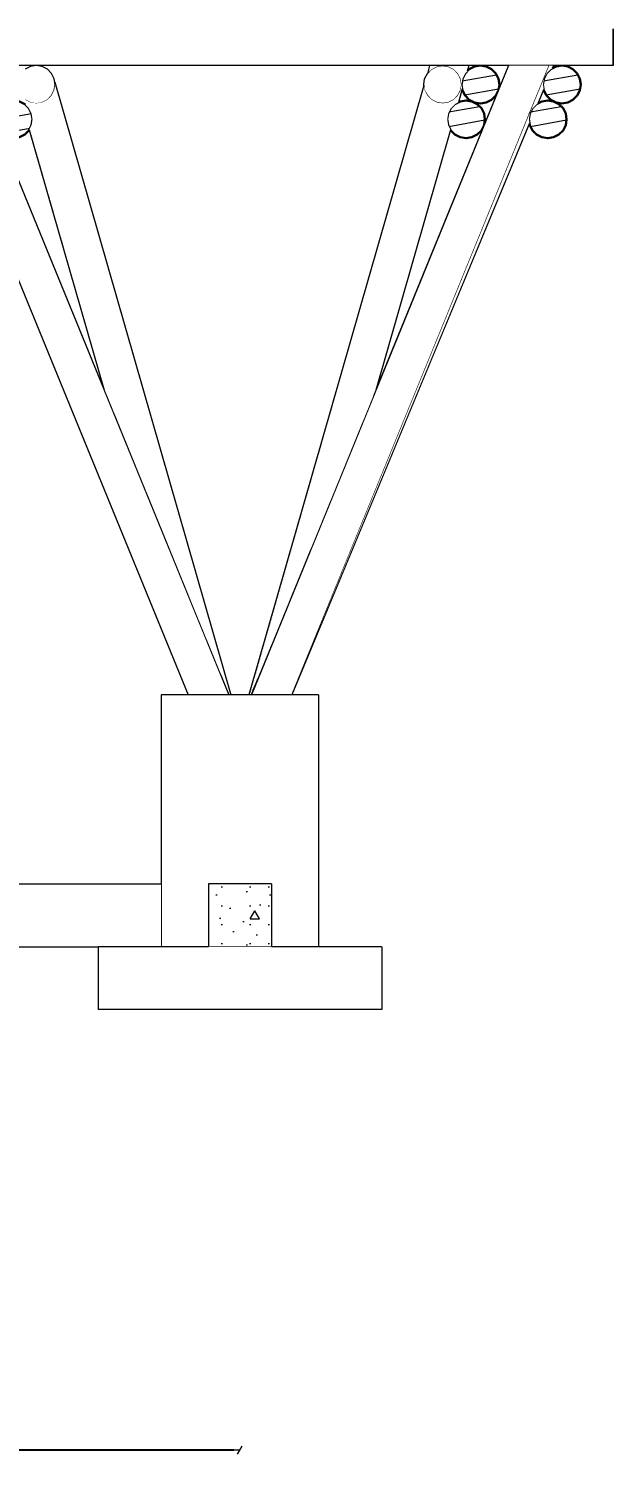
# Model space of a CAD drawing. Header units: millimetres. Extents: x -71878 to 121433, y -67383 to 83273.
# Drawn here: x 14729 to 16584, y -67280 to -62705 of the extents above; entities that cross this region are included whole.
import ezdxf

# ---------------------------------------------------------------- set-up
doc = ezdxf.new("R2010")
doc.units = ezdxf.units.MM
doc.header["$MEASUREMENT"] = 0
doc.set_wipeout_variables(frame=1)
doc.linetypes.add('Wipeout_Contour', pattern=[1000, 0, -1000])
for name, color, linetype, lineweight in [('ACOTACIONES', 7, 'Continuous', 9), ('VIGAS DE CIMENTACION_Pluma_Nº__21', 7, 'Continuous', 5), ('Vigas_Pluma_Nº__81', 7, 'Continuous', 30)]:
    doc.layers.add(name, color=color, linetype=linetype, lineweight=lineweight)
for name, color, linetype in [('COLUMNAS', 7, 'Continuous'), ('Losas', 7, 'Continuous'), ('Vigas', 7, 'Continuous'), ('VIGAS DE CIMENTACION', 7, 'Continuous')]:
    doc.layers.add(name, color=color, linetype=linetype)
for name, color, linetype, lineweight, true_color in [('COLUMNAS_Pluma_Nº__23', 7, 'Continuous', 5, 0x646464), ('Losas_Pluma_Nº__23', 7, 'Continuous', 5, 0x646464), ('VIGAS DE CIMENTACION_Pluma_Nº__23', 7, 'Continuous', 5, 0x646464), ('Vigas_Pluma_Nº__23', 7, 'Continuous', 5, 0x646464)]:
    doc.layers.add(name, color=color, linetype=linetype, lineweight=lineweight, true_color=true_color)
doc.styles.add('Estilo_Generado_2', font='Arial.ttf')
doc.dimstyles.new('Estilo_Generado__1', dxfattribs={"dimtxt": 87.5, "dimasz": 19, "dimexe": 0.18, "dimexo": 0, "dimgap": 0.09, "dimtad": 0, "dimlfac": 0.001, "dimzin": 0, "dimdsep": 46, "dimtxsty": 'Estilo_Generado_2', "dimblk": 'ARROWHEAD_2', "dimblk1": 'ARROWHEAD_2', "dimblk2": 'ARROWHEAD_2', "dimcen": 0.09, "dimse1": 1, "dimse2": 1, "dimclrd": 7, "dimclre": 7, "dimclrt": 7, "dimadec": 0, "dimazin": 0, "dimtfac": 1, "dimtmove": 0, "dimatfit": 3, "dimfxl": 1, "dimtolj": 1, "dimtzin": 0, "dimarcsym": 0})
pattern_1 = [(10, (-22368.785, -65222.404), (-7.81417, 44.31635), [])]

# ---------------------------------------------------------------- blocks, each defined once
blk = doc.blocks.new('ARROWHEAD_2')
at = {"color": 0, "linetype": 'Continuous', "lineweight": 0}
for p, q in [((0, 0), (-1, 0)), ((-0.38, -0.66), (0.38, 0.66))]:
    blk.add_line(p, q, dxfattribs=at)
blk = doc.blocks.new('*D1081')
at = {"layer": 'ACOTACIONES', "color": 7, "linetype": 'Continuous', "lineweight": -2, "transparency": 16777216}
for p, q in [((9975.2, -67222.4), (12577.1, -67222.4)), ((15380.2, -67222.4), (12802.9, -67222.4))]:
    blk.add_line(p, q, dxfattribs=at)
at = {"layer": 'Defpoints', "color": 0, "linetype": 'Continuous', "transparency": 16777216}
for p in [(9956.2, -67222.4), (15399.2, -67222.4), (15399.2, -67222.4)]:
    blk.add_point(p, dxfattribs=at)
at = {"layer": 'ACOTACIONES', "color": 7, "linetype": 'Continuous', "lineweight": -2, "transparency": 16777216, "xscale": 19, "yscale": 19, "zscale": 19, "rotation": 180}
blk.add_blockref('ARROWHEAD_2', (9956.2, -67222.4), dxfattribs=at)
at = {"layer": 'ACOTACIONES', "color": 7, "linetype": 'Continuous', "lineweight": -2, "transparency": 16777216, "xscale": 19, "yscale": 19, "zscale": 19}
blk.add_blockref('ARROWHEAD_2', (15399.2, -67222.4), dxfattribs=at)
at = {"layer": 'ACOTACIONES', "color": 7, "linetype": 'Continuous', "transparency": 16777216, "insert": (12690, -67222.4), "char_height": 87.5, "attachment_point": 5, "style": 'Estilo_Generado_2'}
blk.add_mtext('\\A1;5.44', dxfattribs=at)

msp = doc.modelspace()

# ---------------------------------------------------------------- hatches: boundary and pattern name
at = {"layer": 'Vigas', "linetype": 'Continuous', "lineweight": 0, "true_color": 0xffffff}
h = msp.add_hatch(dxfattribs=at)
h.set_pattern_fill('WOOD_0001', style=0, pattern_type=2)
h.set_pattern_definition(pattern_1)
h.paths.add_polyline_path([(16102.717, -62882.404), (16105.653, -62900.945), (16114.176, -62917.671), (16127.45, -62930.945), (16144.176, -62939.468), (16162.717, -62942.404), (16181.258, -62939.468), (16197.984, -62930.945), (16211.258, -62917.671), (16219.78, -62900.945), (16222.717, -62882.404), (16219.78, -62863.863), (16211.258, -62847.137), (16197.984, -62833.863), (16181.258, -62825.341), (16162.717, -62822.404), (16144.176, -62825.341), (16127.45, -62833.863), (16114.176, -62847.137), (16105.653, -62863.863)])
h = msp.add_hatch(dxfattribs=at)
h.set_pattern_fill('WOOD_0001', style=0, pattern_type=2)
h.set_pattern_definition(pattern_1)
h.paths.add_polyline_path([(16361.166, -62882.404), (16364.102, -62900.945), (16372.625, -62917.671), (16385.899, -62930.945), (16402.625, -62939.468), (16421.166, -62942.404), (16439.707, -62939.468), (16456.433, -62930.945), (16469.707, -62917.671), (16478.229, -62900.945), (16481.166, -62882.404), (16478.229, -62863.863), (16469.707, -62847.137), (16456.433, -62833.863), (16439.707, -62825.341), (16421.166, -62822.404), (16402.625, -62825.341), (16385.899, -62833.863), (16372.625, -62847.137), (16364.102, -62863.863)])
h = msp.add_hatch(dxfattribs=at)
h.set_pattern_fill('WOOD_0001', style=0, pattern_type=2)
h.set_pattern_definition(pattern_1)
h.paths.add_polyline_path([(14621.013, -62993.223), (14623.949, -63011.764), (14632.472, -63028.49), (14645.745, -63041.764), (14662.472, -63050.286), (14681.013, -63053.223), (14699.554, -63050.286), (14716.28, -63041.764), (14729.554, -63028.49), (14738.076, -63011.764), (14741.013, -62993.223), (14738.076, -62974.682), (14729.554, -62957.956), (14716.28, -62944.682), (14699.554, -62936.16), (14681.013, -62933.223), (14662.472, -62936.16), (14645.745, -62944.682), (14632.472, -62957.956), (14623.949, -62974.682)])
h = msp.add_hatch(dxfattribs=at)
h.set_pattern_fill('WOOD_0001', style=0, pattern_type=2)
h.set_pattern_definition(pattern_1)
h.paths.add_polyline_path([(16177.168, -62993.127), (16174.231, -62974.586), (16165.709, -62957.86), (16152.435, -62944.586), (16135.709, -62936.064), (16117.168, -62933.127), (16098.627, -62936.064), (16081.901, -62944.586), (16068.627, -62957.86), (16060.104, -62974.586), (16057.168, -62993.127), (16060.104, -63011.668), (16068.627, -63028.394), (16081.901, -63041.668), (16098.627, -63050.191), (16117.168, -63053.127), (16135.709, -63050.191), (16152.435, -63041.668), (16165.709, -63028.394), (16174.231, -63011.668)])

# ---------------------------------------------------------------- linework, layer by layer
at = {"layer": 'Vigas_Pluma_Nº__81', "linetype": 'Continuous', "flags": 128}
for points in [[(16105.653, -62900.945), (16114.176, -62917.671), (16127.45, -62930.945), (16144.176, -62939.468), (16162.717, -62942.404), (16181.258, -62939.468), (16197.984, -62930.945), (16211.258, -62917.671), (16219.78, -62900.945), (16222.717, -62882.404), (16219.78, -62863.863), (16211.258, -62847.137), (16197.984, -62833.863), (16181.258, -62825.341), (16162.717, -62822.404), (16144.176, -62825.341), (16127.45, -62833.863), (16114.176, -62847.137), (16105.653, -62863.863), (16102.717, -62882.404)], [(16364.102, -62900.945), (16372.625, -62917.671), (16385.899, -62930.945), (16402.625, -62939.468), (16421.166, -62942.404), (16439.707, -62939.468), (16456.433, -62930.945), (16469.707, -62917.671), (16478.229, -62900.945), (16481.166, -62882.404), (16478.229, -62863.863), (16469.707, -62847.137), (16456.433, -62833.863), (16439.707, -62825.341), (16421.166, -62822.404), (16402.625, -62825.341), (16385.899, -62833.863), (16372.625, -62847.137), (16364.102, -62863.863), (16361.166, -62882.404)], [(14623.949, -63011.764), (14632.472, -63028.49), (14645.745, -63041.764), (14662.472, -63050.286), (14681.013, -63053.223), (14699.554, -63050.286), (14716.28, -63041.764), (14729.554, -63028.49), (14738.076, -63011.764), (14741.013, -62993.223), (14738.076, -62974.682), (14729.554, -62957.956), (14716.28, -62944.682), (14699.554, -62936.16), (14681.013, -62933.223), (14662.472, -62936.16), (14645.745, -62944.682), (14632.472, -62957.956), (14623.949, -62974.682), (14621.013, -62993.223)], [(16057.168, -62993.127), (16060.104, -63011.668), (16068.627, -63028.394), (16081.901, -63041.668), (16098.627, -63050.191), (16117.168, -63053.127), (16135.709, -63050.191), (16152.435, -63041.668), (16165.709, -63028.394), (16174.231, -63011.668), (16177.168, -62993.127), (16174.231, -62974.586), (16165.709, -62957.86), (16152.435, -62944.586), (16135.709, -62936.064), (16117.168, -62933.127), (16098.627, -62936.064), (16081.901, -62944.586), (16068.627, -62957.86), (16060.104, -62974.586)]]:
    msp.add_lwpolyline(points, close=True, dxfattribs=at)

# ---------------------------------------------------------------- dimensions: what is measured, and where the dimension line sits
at = {"layer": 'ACOTACIONES', "linetype": 'Continuous'}
dim = msp.add_linear_dim(base=(15399.206, -67222.404), p1=(9956.185, -67222.404), p2=(15399.206, -67222.404), dimstyle='Estilo_Generado__1', dxfattribs=at)
dim.commit()
dim.dimension.update_dxf_attribs({"geometry": '*D1081', "text_midpoint": (12690.032, -67222.404), "dimtype": 160})

# ---------------------------------------------------------------- wipeouts: each hides what was drawn before it
at = {"color": 254, "linetype": 'Wipeout_Contour', "lineweight": 0, "ltscale": 156128.609597}
msp.add_wipeout([(16584.026, -62727.137), (16584.026, -62743.863), (16584.094, -62743.863), (16584.094, -62727.137)], dxfattribs=at).dxf.layer = 'Vigas'

# ---------------------------------------------------------------- next in the draw order: wipeouts: each hides what was drawn before it
at = {"color": 254, "linetype": 'Wipeout_Contour', "lineweight": 0, "ltscale": 153432.697032}
msp.add_wipeout([(15820.152, -63878.925), (15830.394, -63853.86), (16067.645, -63026.467), (16065.69, -63022.631)], dxfattribs=at).dxf.layer = 'COLUMNAS'
at = {"color": 254, "linetype": 'Wipeout_Contour', "lineweight": 0, "ltscale": 156132.442612}
msp.add_wipeout([(16584.026, -62713.863), (16584.026, -62727.137), (16584.094, -62727.137), (16584.094, -62713.863)], dxfattribs=at).dxf.layer = 'Vigas'
at = {"color": 254, "linetype": 'Wipeout_Contour', "lineweight": 0, "ltscale": 818182.584401}
msp.add_wipeout([(14695.695, -62863.863), (14694.227, -62873.134), (14695.695, -62882.404), (14694.227, -62891.675), (14695.695, -62900.945), (14704.217, -62917.671), (14717.491, -62930.945), (14734.217, -62939.468), (14752.758, -62942.404), (14771.299, -62939.468), (14788.025, -62930.945), (14801.299, -62917.671), (14809.822, -62900.945), (14812.758, -62882.404), (14809.822, -62863.863), (14801.299, -62847.137), (14788.025, -62833.863), (14771.299, -62825.341), (14752.758, -62822.404), (14734.217, -62825.341), (14717.491, -62833.863), (14704.217, -62847.137)], dxfattribs=at).dxf.layer = 'Vigas'
at = {"color": 254, "linetype": 'Wipeout_Contour', "lineweight": 0, "ltscale": 769654.698132}
msp.add_wipeout([(15994.176, -62847.137), (15985.653, -62863.863), (15982.717, -62882.404), (15985.653, -62900.945), (15994.176, -62917.671), (16007.45, -62930.945), (16024.176, -62939.468), (16042.717, -62942.404), (16061.258, -62939.468), (16077.984, -62930.945), (16091.258, -62917.671), (16099.78, -62900.945), (16102.717, -62882.404), (16099.78, -62863.863), (16091.258, -62847.137), (16077.984, -62833.863), (16061.258, -62825.341), (16042.717, -62822.404), (16024.176, -62825.341), (16007.45, -62833.863)], dxfattribs=at).dxf.layer = 'Vigas'

# ---------------------------------------------------------------- next in the draw order: linework, layer by layer
at = {"layer": 'Vigas_Pluma_Nº__23', "linetype": 'Continuous'}
for p, q in [((14734.217, -62825.341), (14717.491, -62833.863)), ((14752.758, -62822.404), (14734.217, -62825.341)), ((14771.299, -62825.341), (14752.758, -62822.404)), ((14788.025, -62833.863), (14771.299, -62825.341)), ((14801.299, -62847.137), (14788.025, -62833.863)), ((14809.822, -62863.863), (14801.299, -62847.137)), ((15985.653, -62863.863), (15994.176, -62847.137)), ((15994.176, -62847.137), (16007.45, -62833.863)), ((16007.45, -62833.863), (16024.176, -62825.341)), ((16024.176, -62825.341), (16042.717, -62822.404)), ((16042.717, -62822.404), (16061.258, -62825.341)), ((16061.258, -62825.341), (16077.984, -62833.863)), ((16077.984, -62833.863), (16091.258, -62847.137)), ((16091.258, -62847.137), (16099.78, -62863.863)), ((14812.758, -62882.404), (14809.822, -62863.863)), ((14809.822, -62900.945), (14812.758, -62882.404)), ((15982.717, -62882.404), (15985.653, -62863.863)), ((15985.653, -62900.945), (15982.717, -62882.404)), ((16099.78, -62863.863), (16102.717, -62882.404)), ((16102.717, -62882.404), (16099.78, -62900.945)), ((14717.491, -62930.945), (14734.217, -62939.468)), ((14734.217, -62939.468), (14752.758, -62942.404)), ((14752.758, -62942.404), (14771.299, -62939.468)), ((14771.299, -62939.468), (14788.025, -62930.945)), ((14788.025, -62930.945), (14801.299, -62917.671)), ((14801.299, -62917.671), (14809.822, -62900.945)), ((15994.176, -62917.671), (15985.653, -62900.945)), ((16007.45, -62930.945), (15994.176, -62917.671)), ((16024.176, -62939.468), (16007.45, -62930.945)), ((16042.717, -62942.404), (16024.176, -62939.468)), ((16061.258, -62939.468), (16042.717, -62942.404)), ((16077.984, -62930.945), (16061.258, -62939.468)), ((16091.258, -62917.671), (16077.984, -62930.945)), ((16099.78, -62900.945), (16091.258, -62917.671))]:
    msp.add_line(p, q, dxfattribs=at)

# ---------------------------------------------------------------- next in the draw order: wipeouts: each hides what was drawn before it
at = {"color": 254, "linetype": 'Wipeout_Contour', "lineweight": 0, "ltscale": 191874.587928}
msp.add_wipeout([(16060.056, -63011.361), (15790.428, -63951.667), (15820.152, -63878.925), (16065.69, -63022.631), (16060.104, -63011.668)], dxfattribs=at).dxf.layer = 'COLUMNAS'
at = {"color": 254, "linetype": 'Wipeout_Contour', "lineweight": 0, "ltscale": 156135.241499}
msp.add_wipeout([(16584.026, -62705.341), (16584.026, -62713.863), (16584.094, -62713.863), (16584.094, -62705.341)], dxfattribs=at).dxf.layer = 'Vigas'
at = {"color": 254, "linetype": 'Wipeout_Contour', "lineweight": 0, "ltscale": 156124.132244}
msp.add_wipeout([(16584.026, -62743.863), (16584.026, -62762.404), (16584.094, -62762.404), (16584.094, -62743.863)], dxfattribs=at).dxf.layer = 'Vigas'

# ---------------------------------------------------------------- next in the draw order: linework, layer by layer
at = {"layer": 'Vigas_Pluma_Nº__23', "linetype": 'Continuous'}
for p, q in [((16584.094, -62705.341), (16584.094, -62713.863)), ((16584.094, -62713.863), (16584.094, -62727.137))]:
    msp.add_line(p, q, dxfattribs=at)

# ---------------------------------------------------------------- next in the draw order: wipeouts: each hides what was drawn before it
at = {"color": 254, "linetype": 'Wipeout_Contour', "lineweight": 0, "ltscale": 154258.59092}
msp.add_wipeout([(16123.104, -62822.404), (16116.75, -62844.563), (16121.033, -62840.28), (16126.159, -62822.404)], dxfattribs=at).dxf.layer = 'COLUMNAS'
at = {"color": 254, "linetype": 'Wipeout_Contour', "lineweight": 0, "ltscale": 154141.829579}
msp.add_wipeout([(16103.849, -62889.554), (16089.124, -62940.906), (16092.702, -62939.083), (16104.936, -62896.417)], dxfattribs=at).dxf.layer = 'COLUMNAS'
at = {"color": 254, "linetype": 'Wipeout_Contour', "lineweight": 0, "ltscale": 186815.848637}
msp.add_wipeout([(14768.371, -62939.932), (15177.284, -64365.982), (15241.951, -64524.237), (14785.458, -62932.254), (14771.299, -62939.468)], dxfattribs=at).dxf.layer = 'COLUMNAS'
at = {"color": 254, "linetype": 'Wipeout_Contour', "lineweight": 0, "ltscale": 156119.457852}
msp.add_wipeout([(16584.026, -62780.945), (16584.094, -62780.945), (16584.094, -62762.404), (16584.026, -62762.404)], dxfattribs=at).dxf.layer = 'Vigas'

# ---------------------------------------------------------------- next in the draw order: linework, layer by layer
at = {"layer": 'Vigas_Pluma_Nº__23', "linetype": 'Continuous'}
msp.add_line((16584.094, -62727.137), (16584.094, -62743.863), dxfattribs=at)

# ---------------------------------------------------------------- next in the draw order: wipeouts: each hides what was drawn before it
at = {"color": 254, "linetype": 'Wipeout_Contour', "lineweight": 0, "ltscale": 308233.623617}
msp.add_wipeout([(16085.177, -62923.752), (16078.119, -62948.368), (16081.901, -62944.586), (16089.124, -62940.906), (16103.849, -62889.554), (16102.717, -62882.404), (16099.78, -62900.945), (16091.258, -62917.671)], dxfattribs=at).dxf.layer = 'COLUMNAS'
at = {"color": 254, "linetype": 'Wipeout_Contour', "lineweight": 0, "ltscale": 186638.755125}
msp.add_wipeout([(14752.758, -62942.404), (14749.651, -62941.912), (15112.617, -64207.728), (15177.284, -64365.982), (14768.371, -62939.932)], dxfattribs=at).dxf.layer = 'COLUMNAS'
at = {"color": 254, "linetype": 'Wipeout_Contour', "lineweight": 0, "ltscale": 156115.043983}
msp.add_wipeout([(16584.026, -62797.672), (16584.094, -62797.671), (16584.094, -62780.945), (16584.026, -62780.945)], dxfattribs=at).dxf.layer = 'Vigas'

# ---------------------------------------------------------------- next in the draw order: linework, layer by layer
at = {"layer": 'Vigas_Pluma_Nº__23', "linetype": 'Continuous'}
msp.add_line((16584.094, -62743.863), (16584.094, -62762.404), dxfattribs=at)

# ---------------------------------------------------------------- next in the draw order: wipeouts: each hides what was drawn before it
at = {"color": 254, "linetype": 'Wipeout_Contour', "lineweight": 0, "ltscale": 269870.446007}
msp.add_wipeout([(16114.238, -62822.404), (16100.695, -62869.637), (16102.717, -62882.404), (16105.653, -62863.863), (16114.176, -62847.137), (16116.75, -62844.563), (16123.104, -62822.404)], dxfattribs=at).dxf.layer = 'COLUMNAS'
at = {"color": 254, "linetype": 'Wipeout_Contour', "lineweight": 0, "ltscale": 186982.461605}
msp.add_wipeout([(14788.025, -62930.945), (14785.458, -62932.254), (15241.951, -64524.236), (15300.288, -64667), (14799.261, -62919.71)], dxfattribs=at).dxf.layer = 'COLUMNAS'
at = {"color": 254, "linetype": 'Wipeout_Contour', "lineweight": 0, "ltscale": 384346.09174}
msp.add_wipeout([(16067.821, -62936.124), (15744.131, -64064.964), (15790.427, -63951.667), (16060.056, -63011.361), (16057.168, -62993.127), (16060.104, -62974.586), (16068.627, -62957.86), (16078.119, -62948.368), (16085.177, -62923.752), (16077.984, -62930.945)], dxfattribs=at).dxf.layer = 'COLUMNAS'
at = {"color": 254, "linetype": 'Wipeout_Contour', "lineweight": 0, "ltscale": 156111.313683}
msp.add_wipeout([(16584.026, -62797.671), (16584.026, -62810.945), (16584.094, -62810.945), (16584.094, -62797.671)], dxfattribs=at).dxf.layer = 'Vigas'

# ---------------------------------------------------------------- next in the draw order: linework, layer by layer
at = {"layer": 'COLUMNAS_Pluma_Nº__23', "linetype": 'Continuous'}
msp.add_line((16104.936, -62896.417), (16092.702, -62939.083), dxfattribs=at)
at = {"layer": 'Vigas_Pluma_Nº__23', "linetype": 'Continuous'}
msp.add_line((16584.094, -62762.404), (16584.094, -62780.945), dxfattribs=at)

# ---------------------------------------------------------------- next in the draw order: wipeouts: each hides what was drawn before it
at = {"color": 254, "linetype": 'Wipeout_Contour', "lineweight": 0, "ltscale": 192718.874819}
msp.add_wipeout([(16100.429, -62822.404), (16092.588, -62849.749), (16099.78, -62863.863), (16100.695, -62869.637), (16114.238, -62822.404)], dxfattribs=at).dxf.layer = 'COLUMNAS'
at = {"color": 254, "linetype": 'Wipeout_Contour', "lineweight": 0, "ltscale": 186468.469219}
msp.add_wipeout([(14731.093, -62937.876), (15054.281, -64064.965), (15112.618, -64207.728), (14749.651, -62941.912), (14734.217, -62939.468)], dxfattribs=at).dxf.layer = 'COLUMNAS'
at = {"color": 254, "linetype": 'Wipeout_Contour', "lineweight": 0, "ltscale": 191685.714774}
msp.add_wipeout([(16048.901, -62941.425), (15685.794, -64207.728), (15744.131, -64064.964), (16067.821, -62936.124), (16061.258, -62939.468)], dxfattribs=at).dxf.layer = 'COLUMNAS'
at = {"color": 254, "linetype": 'Wipeout_Contour', "lineweight": 0, "ltscale": 156108.617505}
msp.add_wipeout([(16584.094, -62810.945), (16584.026, -62810.946), (16584.026, -62819.468), (16584.094, -62819.468)], dxfattribs=at).dxf.layer = 'Vigas'

# ---------------------------------------------------------------- next in the draw order: wipeouts: each hides what was drawn before it
at = {"color": 254, "linetype": 'Wipeout_Contour', "lineweight": 0, "ltscale": 192660.767944}
msp.add_wipeout([(16083.029, -62822.404), (16079.351, -62835.231), (16091.258, -62847.137), (16092.588, -62849.749), (16100.429, -62822.404)], dxfattribs=at).dxf.layer = 'COLUMNAS'
at = {"color": 254, "linetype": 'Wipeout_Contour', "lineweight": 0, "ltscale": 372174.186369}
msp.add_wipeout([(14714.415, -62927.869), (14720.424, -62948.827), (14729.554, -62957.956), (14738.076, -62974.682), (14741.013, -62993.223), (14738.217, -63010.876), (15007.984, -63951.667), (15054.281, -64064.965), (14731.093, -62937.876), (14717.491, -62930.945)], dxfattribs=at).dxf.layer = 'COLUMNAS'
at = {"color": 254, "linetype": 'Wipeout_Contour', "lineweight": 0, "ltscale": 191498.009779}
msp.add_wipeout([(16029.913, -62940.376), (15621.127, -64365.982), (15685.794, -64207.727), (16048.901, -62941.425), (16042.717, -62942.404)], dxfattribs=at).dxf.layer = 'COLUMNAS'
at = {"color": 254, "linetype": 'Wipeout_Contour', "lineweight": 0, "ltscale": 156107.204804}
msp.add_wipeout([(16584.026, -62819.468), (16584.026, -62822.404), (16584.094, -62822.404), (16584.094, -62819.468)], dxfattribs=at).dxf.layer = 'Vigas'

# ---------------------------------------------------------------- next in the draw order: linework, layer by layer
at = {"layer": 'COLUMNAS_Pluma_Nº__23', "linetype": 'Continuous'}
msp.add_line((16126.159, -62822.404), (16121.033, -62840.28), dxfattribs=at)
at = {"layer": 'Vigas_Pluma_Nº__23', "linetype": 'Continuous'}
for p, q in [((16584.094, -62780.945), (16584.094, -62797.671)), ((16584.094, -62797.671), (16584.094, -62810.945)), ((16584.026, -62822.404), (16584.094, -62822.404)), ((16584.094, -62810.945), (16584.094, -62819.468)), ((16584.094, -62819.468), (16584.094, -62822.404))]:
    msp.add_line(p, q, dxfattribs=at)

# ---------------------------------------------------------------- next in the draw order: wipeouts: each hides what was drawn before it
at = {"color": 254, "linetype": 'Wipeout_Contour', "lineweight": 0, "ltscale": 192583.104415}
msp.add_wipeout([(16063.741, -62822.404), (16062.69, -62826.071), (16077.984, -62833.863), (16079.351, -62835.231), (16083.029, -62822.404)], dxfattribs=at).dxf.layer = 'COLUMNAS'
at = {"color": 254, "linetype": 'Wipeout_Contour', "lineweight": 0, "ltscale": 191307.456447}
msp.add_wipeout([(16012.58, -62933.559), (15556.461, -64524.236), (15621.127, -64365.982), (16029.913, -62940.376), (16024.176, -62939.468)], dxfattribs=at).dxf.layer = 'COLUMNAS'
at = {"color": 254, "linetype": 'Wipeout_Contour', "lineweight": 0, "ltscale": 186282.272917}
msp.add_wipeout([(14738.076, -63011.764), (14732.656, -63022.402), (14978.26, -63878.925), (15007.984, -63951.667), (14738.217, -63010.876)], dxfattribs=at).dxf.layer = 'COLUMNAS'

# ---------------------------------------------------------------- next in the draw order: wipeouts: each hides what was drawn before it
at = {"color": 254, "linetype": 'Wipeout_Contour', "lineweight": 0, "ltscale": 192494.134386}
msp.add_wipeout([(16044.453, -62822.404), (16044.377, -62822.667), (16061.258, -62825.341), (16062.69, -62826.071), (16063.741, -62822.404)], dxfattribs=at).dxf.layer = 'COLUMNAS'
at = {"color": 254, "linetype": 'Wipeout_Contour', "lineweight": 0, "ltscale": 191132.429452}
msp.add_wipeout([(15998.496, -62921.992), (15498.124, -64666.999), (15556.461, -64524.236), (16012.58, -62933.559), (16007.45, -62930.945)], dxfattribs=at).dxf.layer = 'COLUMNAS'
at = {"color": 254, "linetype": 'Wipeout_Contour', "lineweight": 0, "ltscale": 149064.154034}
msp.add_wipeout([(14732.656, -63022.402), (14730.701, -63026.238), (14968.018, -63853.86), (14978.26, -63878.925)], dxfattribs=at).dxf.layer = 'COLUMNAS'

# ---------------------------------------------------------------- next in the draw order: wipeouts: each hides what was drawn before it
at = {"color": 254, "linetype": 'Wipeout_Contour', "lineweight": 0, "ltscale": 115427.530532}
msp.add_wipeout([(16027.053, -62822.404), (16026.308, -62825.003), (16042.717, -62822.404)], dxfattribs=at).dxf.layer = 'COLUMNAS'
at = {"color": 254, "linetype": 'Wipeout_Contour', "lineweight": 0, "ltscale": 224499.836754}
msp.add_wipeout([(14812.194, -62875.084), (14811.599, -62875.084), (14812.758, -62882.404), (14812.217, -62885.819), (15367.524, -64822.404), (15370.579, -64822.404)], dxfattribs=at).dxf.layer = 'COLUMNAS'
at = {"color": 254, "linetype": 'Wipeout_Contour', "lineweight": 0, "ltscale": 190989.445263}
msp.add_wipeout([(15988.897, -62907.312), (15451.827, -64780.297), (15498.123, -64667), (15998.496, -62921.992), (15994.176, -62917.671)], dxfattribs=at).dxf.layer = 'COLUMNAS'

# ---------------------------------------------------------------- next in the draw order: wipeouts: each hides what was drawn before it
at = {"color": 254, "linetype": 'Wipeout_Contour', "lineweight": 0, "ltscale": 115462.167776}
msp.add_wipeout([(16044.453, -62822.404), (16042.717, -62822.404), (16044.377, -62822.667)], dxfattribs=at).dxf.layer = 'COLUMNAS'
at = {"color": 254, "linetype": 'Wipeout_Contour', "lineweight": 0, "ltscale": 224945.992}
msp.add_wipeout([(14809.822, -62900.945), (14808.457, -62903.624), (15346.585, -64780.297), (15363.791, -64822.404), (15367.524, -64822.404), (14812.217, -62885.819)], dxfattribs=at).dxf.layer = 'COLUMNAS'
at = {"color": 254, "linetype": 'Wipeout_Contour', "lineweight": 0, "ltscale": 266522.483589}
msp.add_wipeout([(15984.302, -62892.416), (15430.887, -64822.404), (15434.458, -64822.404), (15444.598, -64797.987), (15451.827, -64780.297), (15988.897, -62907.312), (15985.653, -62900.945)], dxfattribs=at).dxf.layer = 'COLUMNAS'

# ---------------------------------------------------------------- next in the draw order: linework, layer by layer
at = {"layer": 'COLUMNAS_Pluma_Nº__23', "linetype": 'Continuous'}
msp.add_line((14812.194, -62875.084), (14811.599, -62875.084), dxfattribs=at)

# ---------------------------------------------------------------- next in the draw order: wipeouts: each hides what was drawn before it
at = {"color": 254, "linetype": 'Wipeout_Contour', "lineweight": 0, "ltscale": 192318.47314}
msp.add_wipeout([(16013.244, -62822.404), (16010.387, -62832.367), (16024.176, -62825.341), (16026.307, -62825.003), (16027.053, -62822.404)], dxfattribs=at).dxf.layer = 'COLUMNAS'
at = {"color": 254, "linetype": 'Wipeout_Contour', "lineweight": 0, "ltscale": 152447.443981}
msp.add_wipeout([(15983.215, -62885.553), (15427.832, -64822.404), (15430.887, -64822.404), (15984.302, -62892.416)], dxfattribs=at).dxf.layer = 'COLUMNAS'
at = {"color": 254, "linetype": 'Wipeout_Contour', "lineweight": 0, "ltscale": 187121.983308}
msp.add_wipeout([(14801.299, -62917.671), (14799.261, -62919.71), (15300.288, -64667), (15346.584, -64780.297), (14808.457, -62903.624)], dxfattribs=at).dxf.layer = 'COLUMNAS'

# ---------------------------------------------------------------- next in the draw order: linework, layer by layer
at = {"layer": 'COLUMNAS_Pluma_Nº__23', "linetype": 'Continuous'}
for p, q in [((14812.194, -62875.084), (15370.579, -64822.404)), ((15983.215, -62885.553), (15427.832, -64822.404)), ((14730.701, -63026.238), (14968.018, -63853.86)), ((16067.645, -63026.467), (15830.394, -63853.86))]:
    msp.add_line(p, q, dxfattribs=at)

# ---------------------------------------------------------------- next in the draw order: wipeouts: each hides what was drawn before it
at = {"color": 254, "linetype": 'Wipeout_Contour', "lineweight": 0, "ltscale": 192249.911331}
msp.add_wipeout([(16004.378, -62822.404), (15998.536, -62842.776), (16007.45, -62833.863), (16010.387, -62832.367), (16013.244, -62822.404)], dxfattribs=at).dxf.layer = 'COLUMNAS'

# ---------------------------------------------------------------- next in the draw order: wipeouts: each hides what was drawn before it
at = {"color": 254, "linetype": 'Wipeout_Contour', "lineweight": 0, "ltscale": 153770.67627}
msp.add_wipeout([(16001.323, -62822.404), (15994.253, -62847.06), (15998.536, -62842.777), (16004.378, -62822.404)], dxfattribs=at).dxf.layer = 'COLUMNAS'

# ---------------------------------------------------------------- next in the draw order: linework, layer by layer
at = {"layer": 'COLUMNAS_Pluma_Nº__23', "linetype": 'Continuous'}
msp.add_line((16001.323, -62822.404), (15994.253, -62847.06), dxfattribs=at)

# ---------------------------------------------------------------- next in the draw order: wipeouts: each hides what was drawn before it
at = {"color": 254, "linetype": 'Wipeout_Contour', "lineweight": 0, "ltscale": 129542.412977}
msp.add_wipeout([(3263.42, -62822.404), (16584.026, -62822.404), (16584.026, -62819.468), (3263.42, -62819.468)], dxfattribs=at).dxf.layer = 'Vigas'

# ---------------------------------------------------------------- next in the draw order: wipeouts: each hides what was drawn before it
at = {"color": 254, "linetype": 'Wipeout_Contour', "lineweight": 0, "ltscale": 129544.190008}
msp.add_wipeout([(3263.42, -62819.468), (16584.026, -62819.468), (16584.026, -62810.946), (3263.42, -62810.946)], dxfattribs=at).dxf.layer = 'Vigas'

# ---------------------------------------------------------------- next in the draw order: wipeouts: each hides what was drawn before it
at = {"color": 254, "linetype": 'Wipeout_Contour', "lineweight": 0, "ltscale": 129547.581528}
msp.add_wipeout([(16584.026, -62797.671), (3263.42, -62797.671), (3263.42, -62810.945), (16584.026, -62810.945)], dxfattribs=at).dxf.layer = 'Vigas'

# ---------------------------------------------------------------- next in the draw order: linework, layer by layer
at = {"layer": 'Vigas_Pluma_Nº__23', "linetype": 'Continuous'}
msp.add_line((16584.026, -62822.404), (3263.42, -62822.404), dxfattribs=at)

# ---------------------------------------------------------------- next in the draw order: wipeouts: each hides what was drawn before it
at = {"color": 254, "linetype": 'Wipeout_Contour', "lineweight": 0, "ltscale": 129552.273769}
msp.add_wipeout([(3263.42, -62797.672), (16584.026, -62797.672), (16584.026, -62780.945), (3263.42, -62780.945)], dxfattribs=at).dxf.layer = 'Vigas'

# ---------------------------------------------------------------- next in the draw order: linework, layer by layer
at = {"layer": 'Vigas_Pluma_Nº__23', "linetype": 'Continuous'}
for p, q in [((16584.026, -62819.468), (16584.026, -62810.945)), ((16584.026, -62822.404), (16584.026, -62819.468))]:
    msp.add_line(p, q, dxfattribs=at)

# ---------------------------------------------------------------- next in the draw order: wipeouts: each hides what was drawn before it
at = {"color": 254, "linetype": 'Wipeout_Contour', "lineweight": 0, "ltscale": 149393.337749}
msp.add_wipeout([(14537.418, -62822.404), (14524.34, -62822.404), (15341.593, -64822.404), (15354.671, -64822.404)], dxfattribs=at).dxf.layer = 'COLUMNAS'
at = {"color": 254, "linetype": 'Wipeout_Contour', "lineweight": 0, "ltscale": 153507.836663}
msp.add_wipeout([(15558.939, -64822.404), (15563.791, -64822.404), (16381.044, -62822.404), (16376.192, -62822.404)], dxfattribs=at).dxf.layer = 'COLUMNAS'
at = {"color": 254, "linetype": 'Wipeout_Contour', "lineweight": 0, "ltscale": 129557.825764}
msp.add_wipeout([(3263.42, -62762.404), (3263.42, -62780.945), (16584.026, -62780.945), (16584.026, -62762.404)], dxfattribs=at).dxf.layer = 'Vigas'

# ---------------------------------------------------------------- next in the draw order: linework, layer by layer
at = {"layer": 'Vigas_Pluma_Nº__23', "linetype": 'Continuous'}
msp.add_line((16584.026, -62810.945), (16584.026, -62797.671), dxfattribs=at)

# ---------------------------------------------------------------- next in the draw order: wipeouts: each hides what was drawn before it
at = {"color": 254, "linetype": 'Wipeout_Contour', "lineweight": 0, "ltscale": 149332.792613}
msp.add_wipeout([(14524.34, -62822.404), (14507.113, -62822.404), (15324.366, -64822.404), (15341.593, -64822.404)], dxfattribs=at).dxf.layer = 'COLUMNAS'
at = {"color": 254, "linetype": 'Wipeout_Contour', "lineweight": 0, "ltscale": 153476.768043}
msp.add_wipeout([(16365.494, -62822.404), (15548.241, -64822.404), (15558.939, -64822.404), (16376.192, -62822.404)], dxfattribs=at).dxf.layer = 'COLUMNAS'
at = {"color": 254, "linetype": 'Wipeout_Contour', "lineweight": 0, "ltscale": 129563.705318}
msp.add_wipeout([(16584.026, -62743.863), (3263.42, -62743.863), (3263.42, -62762.404), (16584.026, -62762.404)], dxfattribs=at).dxf.layer = 'Vigas'

# ---------------------------------------------------------------- next in the draw order: linework, layer by layer
at = {"layer": 'Vigas_Pluma_Nº__23', "linetype": 'Continuous'}
msp.add_line((16584.026, -62797.671), (16584.026, -62780.945), dxfattribs=at)

# ---------------------------------------------------------------- next in the draw order: wipeouts: each hides what was drawn before it
at = {"color": 254, "linetype": 'Wipeout_Contour', "lineweight": 0, "ltscale": 149434.746809}
msp.add_wipeout([(14545.067, -62822.404), (14537.418, -62822.404), (15354.671, -64822.404), (15362.32, -64822.404)], dxfattribs=at).dxf.layer = 'COLUMNAS'
at = {"color": 254, "linetype": 'Wipeout_Contour', "lineweight": 0, "ltscale": 153424.426457}
msp.add_wipeout([(16349.996, -62822.404), (15532.743, -64822.404), (15548.241, -64822.404), (16365.494, -62822.404)], dxfattribs=at).dxf.layer = 'COLUMNAS'
at = {"color": 254, "linetype": 'Wipeout_Contour', "lineweight": 0, "ltscale": 129569.336894}
msp.add_wipeout([(3263.42, -62743.863), (16584.026, -62743.863), (16584.026, -62727.137), (3263.42, -62727.137)], dxfattribs=at).dxf.layer = 'Vigas'

# ---------------------------------------------------------------- next in the draw order: linework, layer by layer
at = {"layer": 'Vigas_Pluma_Nº__23', "linetype": 'Continuous'}
msp.add_line((16584.026, -62780.945), (16584.026, -62762.404), dxfattribs=at)

# ---------------------------------------------------------------- next in the draw order: wipeouts: each hides what was drawn before it
at = {"color": 254, "linetype": 'Wipeout_Contour', "lineweight": 0, "ltscale": 149259.037866}
msp.add_wipeout([(14487.423, -62822.404), (15304.676, -64822.404), (15324.366, -64822.404), (14507.113, -62822.404)], dxfattribs=at).dxf.layer = 'COLUMNAS'
at = {"color": 254, "linetype": 'Wipeout_Contour', "lineweight": 0, "ltscale": 153355.935208}
msp.add_wipeout([(16331.215, -62822.404), (15513.962, -64822.404), (15532.743, -64822.404), (16349.996, -62822.404)], dxfattribs=at).dxf.layer = 'COLUMNAS'
at = {"color": 254, "linetype": 'Wipeout_Contour', "lineweight": 0, "ltscale": 129574.157953}
msp.add_wipeout([(16584.026, -62713.863), (3263.42, -62713.863), (3263.42, -62727.137), (16584.026, -62727.137)], dxfattribs=at).dxf.layer = 'Vigas'

# ---------------------------------------------------------------- next in the draw order: linework, layer by layer
at = {"layer": 'Vigas_Pluma_Nº__23', "linetype": 'Continuous'}
msp.add_line((16584.026, -62762.404), (16584.026, -62743.863), dxfattribs=at)

# ---------------------------------------------------------------- next in the draw order: wipeouts: each hides what was drawn before it
at = {"color": 254, "linetype": 'Wipeout_Contour', "lineweight": 0, "ltscale": 149179.293267}
msp.add_wipeout([(14467.197, -62822.404), (15284.45, -64822.404), (15304.676, -64822.404), (14487.423, -62822.404)], dxfattribs=at).dxf.layer = 'COLUMNAS'
at = {"color": 254, "linetype": 'Wipeout_Contour', "lineweight": 0, "ltscale": 153277.998981}
msp.add_wipeout([(15493.736, -64822.404), (15513.962, -64822.404), (16331.215, -62822.404), (16310.989, -62822.404)], dxfattribs=at).dxf.layer = 'COLUMNAS'
at = {"color": 254, "linetype": 'Wipeout_Contour', "lineweight": 0, "ltscale": 129577.678238}
msp.add_wipeout([(3263.42, -62705.341), (3263.42, -62713.863), (16584.026, -62713.863), (16584.026, -62705.341)], dxfattribs=at).dxf.layer = 'Vigas'

# ---------------------------------------------------------------- next in the draw order: linework, layer by layer
at = {"layer": 'Vigas_Pluma_Nº__23', "linetype": 'Continuous'}
for p, q in [((16584.026, -62713.863), (16584.026, -62705.341)), ((16584.026, -62727.137), (16584.026, -62713.863)), ((16584.026, -62743.863), (16584.026, -62727.137))]:
    msp.add_line(p, q, dxfattribs=at)

# ---------------------------------------------------------------- next in the draw order: wipeouts: each hides what was drawn before it
at = {"color": 254, "linetype": 'Wipeout_Contour', "lineweight": 0, "ltscale": 149101.364822}
msp.add_wipeout([(14448.416, -62822.404), (15265.669, -64822.404), (15284.45, -64822.404), (14467.197, -62822.404)], dxfattribs=at).dxf.layer = 'COLUMNAS'
at = {"color": 254, "linetype": 'Wipeout_Contour', "lineweight": 0, "ltscale": 153198.246656}
msp.add_wipeout([(15474.046, -64822.404), (15493.736, -64822.404), (16310.989, -62822.404), (16291.299, -62822.404)], dxfattribs=at).dxf.layer = 'COLUMNAS'

# ---------------------------------------------------------------- next in the draw order: hatches: boundary and pattern name
at = {"layer": 'Vigas', "linetype": 'Continuous', "lineweight": 0, "true_color": 0xffffff}
h = msp.add_hatch(dxfattribs=at)
h.set_pattern_fill('WOOD_0001', style=0, pattern_type=2)
h.set_pattern_definition(pattern_1)
h.paths.add_polyline_path([(16436.395, -62993.127), (16433.458, -62974.586), (16424.936, -62957.86), (16411.662, -62944.586), (16394.936, -62936.064), (16376.395, -62933.127), (16357.854, -62936.064), (16341.128, -62944.586), (16327.854, -62957.86), (16319.332, -62974.586), (16316.395, -62993.127), (16319.332, -63011.668), (16327.854, -63028.394), (16341.128, -63041.668), (16357.854, -63050.191), (16376.395, -63053.127), (16394.936, -63050.191), (16411.662, -63041.668), (16424.936, -63028.394), (16433.458, -63011.668)])

# ---------------------------------------------------------------- next in the draw order: linework, layer by layer
at = {"layer": 'Vigas_Pluma_Nº__81', "linetype": 'Continuous', "flags": 128}
msp.add_lwpolyline([(16316.395, -62993.127), (16319.332, -63011.668), (16327.854, -63028.394), (16341.128, -63041.668), (16357.854, -63050.191), (16376.395, -63053.127), (16394.936, -63050.191), (16411.662, -63041.668), (16424.936, -63028.394), (16433.458, -63011.668), (16436.395, -62993.127), (16433.458, -62974.586), (16424.936, -62957.86), (16411.662, -62944.586), (16394.936, -62936.064), (16376.395, -62933.127), (16357.854, -62936.064), (16341.128, -62944.586), (16327.854, -62957.86), (16319.332, -62974.586)], close=True, dxfattribs=at)

# ---------------------------------------------------------------- next in the draw order: wipeouts: each hides what was drawn before it
at = {"color": 254, "linetype": 'Wipeout_Contour', "lineweight": 0, "ltscale": 149032.880642}
msp.add_wipeout([(14432.918, -62822.404), (15250.171, -64822.404), (15265.669, -64822.404), (14448.416, -62822.404)], dxfattribs=at).dxf.layer = 'COLUMNAS'
at = {"color": 254, "linetype": 'Wipeout_Contour', "lineweight": 0, "ltscale": 153124.484902}
msp.add_wipeout([(16274.072, -62822.404), (15456.819, -64822.404), (15474.046, -64822.404), (16291.299, -62822.404)], dxfattribs=at).dxf.layer = 'COLUMNAS'

# ---------------------------------------------------------------- next in the draw order: wipeouts: each hides what was drawn before it
at = {"color": 254, "linetype": 'Wipeout_Contour', "lineweight": 0, "ltscale": 148980.544407}
msp.add_wipeout([(14432.918, -62822.404), (14422.219, -62822.404), (15239.472, -64822.404), (15250.171, -64822.404)], dxfattribs=at).dxf.layer = 'COLUMNAS'
at = {"color": 254, "linetype": 'Wipeout_Contour', "lineweight": 0, "ltscale": 153063.934008}
msp.add_wipeout([(15443.741, -64822.404), (15456.819, -64822.404), (16274.072, -62822.404), (16260.994, -62822.404)], dxfattribs=at).dxf.layer = 'COLUMNAS'

# ---------------------------------------------------------------- next in the draw order: wipeouts: each hides what was drawn before it
at = {"color": 254, "linetype": 'Wipeout_Contour', "lineweight": 0, "ltscale": 259698.675297}
msp.add_wipeout([(14417.368, -62822.404), (14472.369, -62957.003), (14480.891, -62973.729), (14481.959, -62980.473), (15234.621, -64822.404), (15239.472, -64822.404), (14422.219, -62822.404)], dxfattribs=at).dxf.layer = 'COLUMNAS'
at = {"color": 254, "linetype": 'Wipeout_Contour', "lineweight": 0, "ltscale": 153022.521048}
msp.add_wipeout([(15436.092, -64822.404), (15443.741, -64822.404), (16260.994, -62822.404), (16253.345, -62822.404)], dxfattribs=at).dxf.layer = 'COLUMNAS'

# ---------------------------------------------------------------- next in the draw order: wipeouts: each hides what was drawn before it
at = {"color": 254, "linetype": 'Wipeout_Contour', "lineweight": 0, "ltscale": 149452.966374}
msp.add_wipeout([(14546.538, -62822.404), (14545.067, -62822.404), (15362.32, -64822.404), (15363.791, -64822.404)], dxfattribs=at).dxf.layer = 'COLUMNAS'
at = {"color": 254, "linetype": 'Wipeout_Contour', "lineweight": 0, "ltscale": 153004.29998}
msp.add_wipeout([(16251.874, -62822.404), (15434.621, -64822.404), (15436.092, -64822.404), (16253.345, -62822.404)], dxfattribs=at).dxf.layer = 'COLUMNAS'

# ---------------------------------------------------------------- next in the draw order: linework, layer by layer
at = {"layer": 'COLUMNAS_Pluma_Nº__23', "linetype": 'Continuous'}
for p, q in [((14546.538, -62822.404), (15363.791, -64822.404)), ((16251.874, -62822.404), (15434.621, -64822.404)), ((16381.044, -62822.404), (15563.791, -64822.404)), ((14481.959, -62980.473), (15234.621, -64822.404))]:
    msp.add_line(p, q, dxfattribs=at)

# ---------------------------------------------------------------- next in the draw order: wipeouts: each hides what was drawn before it
at = {"color": 254, "linetype": 'Wipeout_Contour', "lineweight": 0, "ltscale": 155338.064286}
msp.add_wipeout([(16388.885, -62832.342), (16390.807, -62831.362), (16394.527, -62822.404), (16393.012, -62822.404)], dxfattribs=at).dxf.layer = 'COLUMNAS'
at = {"color": 254, "linetype": 'Wipeout_Contour', "lineweight": 0, "ltscale": 155162.405806}
msp.add_wipeout([(16363.079, -62894.483), (16342.578, -62943.847), (16344.5, -62942.868), (16363.497, -62897.124)], dxfattribs=at).dxf.layer = 'COLUMNAS'
at = {"color": 254, "linetype": 'Wipeout_Contour', "lineweight": 0, "ltscale": 302157.706285}
msp.add_wipeout([(15649.206, -64822.404), (15149.206, -64822.404), (15149.206, -65622.404), (15299.206, -65622.404), (15299.206, -65422.404), (15499.206, -65422.404), (15499.206, -65622.404), (15649.206, -65622.404)], dxfattribs=at).dxf.layer = 'COLUMNAS'

# ---------------------------------------------------------------- next in the draw order: hatches: boundary and pattern name
at = {"layer": 'VIGAS DE CIMENTACION', "linetype": 'Continuous', "lineweight": 0, "true_color": 0x000000}
h = msp.add_hatch(dxfattribs=at)
h.set_pattern_fill('HORMIGóN_ARMADO_0001', color=18, style=0, pattern_type=2)
h.set_pattern_definition([(0, (-22368.8, -65222.4), (0, 311.7692), [30, -150]), (0, (-22278.8, -65066.52), (0, 311.7692), [30, -150]), (60, (-22368.8, -65222.4), (-270, 155.8846), [30, -150]), (60, (-22188.8, -65222.4), (-270, 155.8846), [30, -150]), (120, (-22338.8, -65222.4), (270, 155.8846), [30, -150]), (120, (-22158.8, -65222.4), (270, 155.8846), [30, -150]), (0, (-22368.785, -65192.404), (0, 60), [0, -60, 0, -90]), (45, (-22338.785, -65192.404), (-42.42641, 42.42641), [0, -45, 0, -75])])
h.paths.add_polyline_path([(15299.206, -65422.404), (15299.206, -65622.404), (15499.206, -65622.404), (15499.206, -65422.404)])

# ---------------------------------------------------------------- next in the draw order: linework, layer by layer
at = {"layer": 'COLUMNAS_Pluma_Nº__23', "linetype": 'Continuous'}
for p, q in [((15649.206, -64822.404), (15149.206, -64822.404)), ((15149.206, -64822.404), (15149.206, -65622.404)), ((15649.206, -64822.404), (15649.206, -65622.404))]:
    msp.add_line(p, q, dxfattribs=at)
at = {"layer": 'VIGAS DE CIMENTACION_Pluma_Nº__21', "linetype": 'Continuous'}
for p, q in [((15499.206, -65422.404), (15299.206, -65422.404)), ((15299.206, -65422.404), (15299.206, -65622.404)), ((15499.206, -65422.404), (15499.206, -65622.404)), ((15499.206, -65622.404), (15299.206, -65622.404))]:
    msp.add_line(p, q, dxfattribs=at)

# ---------------------------------------------------------------- next in the draw order: wipeouts: each hides what was drawn before it
at = {"color": 254, "linetype": 'Wipeout_Contour', "lineweight": 0, "ltscale": 194142.093055}
msp.add_wipeout([(16376.748, -62843.014), (16385.899, -62833.863), (16388.885, -62832.342), (16393.012, -62822.404), (16385.307, -62822.404)], dxfattribs=at).dxf.layer = 'COLUMNAS'
at = {"color": 254, "linetype": 'Wipeout_Contour', "lineweight": 0, "ltscale": 232723.20397}
msp.add_wipeout([(16361.644, -62879.384), (16329.906, -62955.808), (16341.128, -62944.586), (16342.578, -62943.847), (16363.079, -62894.483), (16361.166, -62882.404)], dxfattribs=at).dxf.layer = 'COLUMNAS'

# ---------------------------------------------------------------- next in the draw order: wipeouts: each hides what was drawn before it
at = {"color": 254, "linetype": 'Wipeout_Contour', "lineweight": 0, "ltscale": 191391.253164}
msp.add_wipeout([(15646.772, -64619.33), (15563.791, -64822.404), (15563.953, -64822.404), (16318.392, -63005.736), (16317.974, -63003.094)], dxfattribs=at).dxf.layer = 'COLUMNAS'
at = {"color": 254, "linetype": 'Wipeout_Contour', "lineweight": 0, "ltscale": 113427.125343}
msp.add_wipeout([(15444.599, -64797.987), (15434.458, -64822.404), (15434.621, -64822.404)], dxfattribs=at).dxf.layer = 'COLUMNAS'
at = {"color": 254, "linetype": 'Wipeout_Contour', "lineweight": 0, "ltscale": 140291.652055}
msp.add_wipeout([(10256.185, -65422.404), (10256.185, -65622.404), (15149.206, -65622.404), (15149.206, -65422.404)], dxfattribs=at).dxf.layer = 'VIGAS DE CIMENTACION'

# ---------------------------------------------------------------- next in the draw order: linework, layer by layer
at = {"layer": 'COLUMNAS_Pluma_Nº__23', "linetype": 'Continuous'}
msp.add_line((15444.599, -64797.986), (15434.458, -64822.404), dxfattribs=at)
at = {"layer": 'VIGAS DE CIMENTACION_Pluma_Nº__23', "linetype": 'Continuous'}
for p, q in [((10256.185, -65422.404), (15149.206, -65422.404)), ((10454.032, -65622.404), (14949.206, -65622.404))]:
    msp.add_line(p, q, dxfattribs=at)

# ---------------------------------------------------------------- next in the draw order: wipeouts: each hides what was drawn before it
at = {"color": 254, "linetype": 'Wipeout_Contour', "lineweight": 0, "ltscale": 192798.424323}
msp.add_wipeout([(15646.775, -64619.324), (16317.974, -63003.094), (16316.395, -62993.127), (16317.62, -62985.393), (16119.477, -63462.515)], dxfattribs=at).dxf.layer = 'COLUMNAS'

# ---------------------------------------------------------------- next in the draw order: wipeouts: each hides what was drawn before it
at = {"color": 254, "linetype": 'Wipeout_Contour', "lineweight": 0, "ltscale": 271164.863701}
msp.add_wipeout([(16364.102, -62863.863), (16119.48, -63462.508), (16317.62, -62985.393), (16319.332, -62974.586), (16327.854, -62957.86), (16329.906, -62955.808), (16361.644, -62879.384)], dxfattribs=at).dxf.layer = 'COLUMNAS'
at = {"color": 254, "linetype": 'Wipeout_Contour', "lineweight": 0, "ltscale": 151085.732936}
msp.add_wipeout([(15849.206, -65822.404), (15849.206, -65622.404), (14949.206, -65622.404), (14949.206, -65822.404)], dxfattribs=at).dxf.layer = 'Losas'

# ---------------------------------------------------------------- next in the draw order: linework, layer by layer
at = {"layer": 'COLUMNAS_Pluma_Nº__23', "linetype": 'Continuous'}
for p, q in [((16363.497, -62897.124), (16344.5, -62942.868)), ((16318.392, -63005.736), (15563.953, -64822.404))]:
    msp.add_line(p, q, dxfattribs=at)
at = {"layer": 'Losas_Pluma_Nº__23', "linetype": 'Continuous'}
for p, q in [((15299.206, -65622.404), (14949.206, -65622.404)), ((14949.206, -65622.404), (14949.206, -65822.404)), ((15849.206, -65622.404), (15499.206, -65622.404)), ((15849.206, -65622.404), (15849.206, -65822.404)), ((15849.206, -65822.404), (14949.206, -65822.404))]:
    msp.add_line(p, q, dxfattribs=at)

# ---------------------------------------------------------------- next in the draw order: wipeouts: each hides what was drawn before it
at = {"color": 254, "linetype": 'Wipeout_Contour', "lineweight": 0, "ltscale": 194089.454339}
msp.add_wipeout([(16381.044, -62822.404), (16364.102, -62863.863), (16372.625, -62847.137), (16376.748, -62843.014), (16385.307, -62822.404)], dxfattribs=at).dxf.layer = 'COLUMNAS'

# ---------------------------------------------------------------- next in the draw order: linework, layer by layer
at = {"layer": 'COLUMNAS_Pluma_Nº__23', "linetype": 'Continuous'}
msp.add_line((16394.527, -62822.404), (16390.807, -62831.362), dxfattribs=at)

doc.saveas('drawing.dxf')
